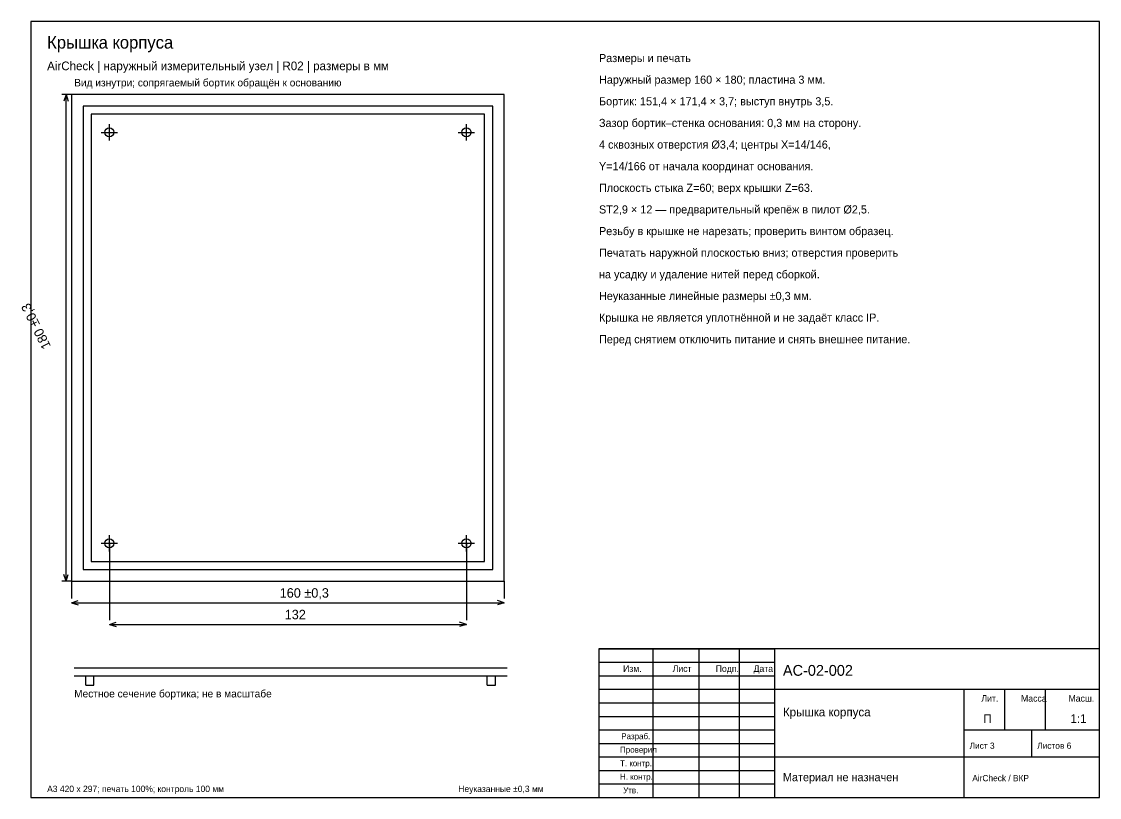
# Model space of a CAD drawing. Header units: millimetres. Extents: x 20 to 2665, y 5 to 292.
# Drawn here: x 916.5 to 1315, y 5 to 292 of the extents above; entities that cross this region are included whole.
import ezdxf

# ---------------------------------------------------------------- set-up
doc = ezdxf.new("R2010")
doc.units = ezdxf.units.MM
for name, color, linetype in [('D-CENTER', 7, 'Continuous'), ('D-DETAIL', 7, 'Continuous'), ('D-DIM', 7, 'Continuous'), ('D-OUTLINE', 7, 'Continuous'), ('D-TEXT', 7, 'Continuous')]:
    doc.layers.add(name, color=color, linetype=linetype)

msp = doc.modelspace()

# ---------------------------------------------------------------- linework, layer by layer
at = {"layer": 'D-CENTER'}
for p, q in [((949, 248), (949, 254)), ((1081, 248), (1081, 254)), ((946, 251), (952, 251)), ((1078, 251), (1084, 251)), ((949, 96), (949, 102)), ((1081, 96), (1081, 102)), ((946, 99), (952, 99)), ((1078, 99), (1084, 99))]:
    msp.add_line(p, q, dxfattribs=at)
at = {"layer": 'D-DETAIL'}
for p, q in [((1090.7, 260.7), (939.3, 260.7)), ((939.3, 260.7), (939.3, 89.3)), ((1090.7, 89.3), (1090.7, 260.7)), ((1087.7, 257.7), (942.3, 257.7)), ((942.3, 257.7), (942.3, 92.3)), ((1087.7, 92.3), (1087.7, 257.7)), ((942.3, 92.3), (1087.7, 92.3)), ((939.3, 89.3), (1090.7, 89.3)), ((1130, 60), (1195, 60)), ((1150, 5), (1150, 60)), ((1167, 5), (1167, 60)), ((1182, 5), (1182, 60)), ((1130, 55), (1195, 55)), ((1130, 50), (1195, 50)), ((1130, 45), (1195, 45)), ((1130, 40), (1195, 40)), ((1130, 35), (1195, 35)), ((1130, 30), (1195, 30)), ((1130, 25), (1195, 25)), ((1130, 20), (1195, 20)), ((1130, 15), (1195, 15)), ((1130, 10), (1195, 10))]:
    msp.add_line(p, q, dxfattribs=at)
at = {"layer": 'D-DIM'}
for p, q in [((935, 265), (931.4, 265)), ((933, 265), (932.2, 262.5)), ((933, 85), (933, 265)), ((933, 265), (933.8, 262.5)), ((949, 99), (949, 70.6)), ((1081, 99), (1081, 70.6)), ((935, 85), (931.4, 85)), ((933, 85), (932.2, 87.5)), ((933, 85), (933.8, 87.5)), ((935, 85), (935, 78.6)), ((1095, 85), (1095, 78.6)), ((935, 77), (937.5, 77.8)), ((935, 77), (1095, 77)), ((935, 77), (937.5, 76.2)), ((1095, 77), (1092.5, 77.8)), ((1095, 77), (1092.5, 76.2)), ((949, 69), (951.5, 69.8)), ((949, 69), (1081, 69)), ((949, 69), (951.5, 68.2)), ((1081, 69), (1078.5, 69.8)), ((1081, 69), (1078.5, 68.2))]:
    msp.add_line(p, q, dxfattribs=at)
at = {"layer": 'D-OUTLINE'}
for p, q in [((1315, 292), (920, 292)), ((920, 292), (920, 5)), ((1315, 5), (1315, 292)), ((1095, 265), (935, 265)), ((935, 265), (935, 85)), ((1095, 85), (1095, 265)), ((935, 85), (1095, 85)), ((1315, 60), (1130, 60)), ((1130, 60), (1130, 5)), ((1195, 5), (1195, 60)), ((1315, 5), (1315, 60)), ((936, 53), (1096, 53)), ((936, 50), (1096, 50)), ((940.3, 46.5), (940.3, 50)), ((943.3, 46.5), (943.3, 50)), ((1088.7, 46.5), (1088.7, 50)), ((1091.7, 46.5), (1091.7, 50)), ((940.3, 46.5), (943.3, 46.5)), ((1088.7, 46.5), (1091.7, 46.5)), ((1195, 45), (1315, 45)), ((1265, 5), (1265, 45)), ((1280, 30), (1280, 45)), ((1295, 30), (1295, 45)), ((1265, 30), (1315, 30)), ((1290, 20), (1290, 30)), ((1195, 20), (1315, 20)), ((920, 5), (1315, 5)), ((1130, 5), (1315, 5))]:
    msp.add_line(p, q, dxfattribs=at)
for centre in [(949, 251), (1081, 251), (949, 99), (1081, 99)]:
    msp.add_circle(centre, 1.7, dxfattribs=at)

# ---------------------------------------------------------------- texts
at = {"layer": 'D-TEXT'}
for s, height, p in [('Крышка корпуса', 4.6, (926, 282)), ('Размеры и печать', 3, (1130, 277)), ('AirCheck | наружный измерительный узел | R02 | размеры в мм', 3.2, (926, 274)), ('Вид изнутри; сопрягаемый бортик обращён к основанию', 2.8, (936, 268)), ('Наружный размер 160 × 180; пластина 3 мм.', 3, (1130, 269)), ('Бортик: 151,4 × 171,4 × 3,7; выступ внутрь 3,5.', 3, (1130, 261)), ('Зазор бортик–стенка основания: 0,3 мм на сторону.', 3, (1130, 253)), ('4 сквозных отверстия Ø3,4; центры X=14/146,', 3, (1130, 245)), ('Y=14/166 от начала координат основания.', 3, (1130, 237)), ('Плоскость стыка Z=60; верх крышки Z=63.', 3, (1130, 229)), ('ST2,9 × 12 — предварительный крепёж в пилот Ø2,5.', 3, (1130, 221)), ('Резьбу в крышке не нарезать; проверить винтом образец.', 3, (1130, 213)), ('Печатать наружной плоскостью вниз; отверстия проверить', 3, (1130, 205)), ('на усадку и удаление нитей перед сборкой.', 3, (1130, 197)), ('Неуказанные линейные размеры ±0,3 мм.', 3, (1130, 189)), ('Крышка не является уплотнённой и не задаёт класс IP.', 3, (1130, 181)), ('Перед снятием отключить питание и снять внешнее питание.', 3, (1130, 173)), ('160 ±0,3', 3.5, (1011.97493, 78.9)), ('132', 3.5, (1013.82701, 70.9)), ('Изм.', 2.4, (1138.9205, 51.45)), ('Лист', 2.4, (1157.23, 51.45)), ('Подп.', 2.4, (1173.14533, 51.45)), ('Дата', 2.4, (1187.14533, 51.45)), ('AC-02-002', 4, (1198, 50)), ('Местное сечение бортика; не в масштабе', 2.8, (936, 42)), ('Лит.', 2.4, (1271.357, 40.45)), ('Масса', 2.4, (1286.01833, 40.45)), ('Масш.', 2.4, (1303.56067, 40.45)), ('Крышка корпуса', 3.2, (1198, 35)), ('П', 3.2, (1272.04844, 32.55)), ('1:1', 3.2, (1304.26622, 32.55)), ('Разраб.', 2.2, (1138.23435, 26.55)), ('Лист 3', 2.3, (1267, 23)), ('Листов 6', 2.3, (1292, 23)), ('Проверил', 2.2, (1137.78808, 21.55)), ('Т. контр.', 2.2, (1137.78808, 16.55)), ('Н. контр.', 2.2, (1137.78808, 11.55)), ('Материал не назначен', 3, (1198, 11)), ('AirCheck / ВКР', 2.3, (1268, 11)), ('А3 420 x 297; печать 100%; контроль 100 мм', 2.35, (926, 7)), ('Неуказанные ±0,3 мм', 2.35, (1078, 7)), ('Утв.', 2.2, (1138.95225, 6.55))]:
    msp.add_text(s, height=height, dxfattribs=at).set_placement(p)
msp.add_text('180 ±0,3', height=3.5, rotation=5156.6201562, dxfattribs=at).set_placement((927.5, 171.91319))

doc.saveas('drawing.dxf')
